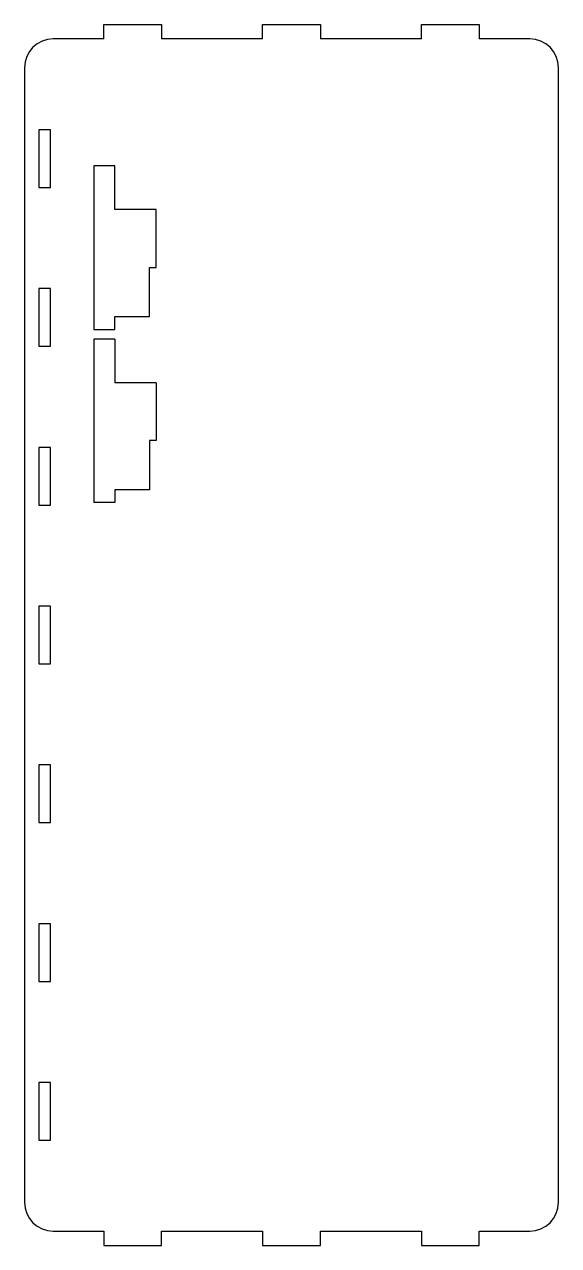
# Model space of a CAD drawing. Header units: millimetres. Extents: x 348 to 533, y 79 to 502.
import ezdxf

# ---------------------------------------------------------------- set-up
doc = ezdxf.new("R2010")
doc.units = ezdxf.units.MM

msp = doc.modelspace()

# ---------------------------------------------------------------- linework, layer by layer
at = {"color": 7, "linetype": 'Continuous', "lineweight": 25}
for p, q in [((375.76, 497.16), (375.76, 502.16)), ((375.76, 502.16), (395.76, 502.16)), ((395.76, 502.16), (395.76, 497.16)), ((430.76, 502.16), (450.76, 502.16)), ((430.76, 497.16), (430.76, 502.16)), ((450.76, 502.16), (450.76, 497.16)), ((485.76, 497.16), (485.76, 502.16)), ((485.76, 502.16), (505.76, 502.16)), ((505.76, 502.16), (505.76, 497.16)), ((375.76, 497.16), (358.26, 497.16)), ((430.76, 497.16), (395.76, 497.16)), ((485.76, 497.16), (450.76, 497.16)), ((523.26, 497.16), (505.76, 497.16)), ((348.26, 487.16), (348.26, 94.16)), ((533.26, 94.16), (533.26, 487.16)), ((357.26, 465.66), (353.26, 465.66)), ((353.26, 465.66), (353.26, 445.66)), ((357.26, 445.66), (357.26, 465.66)), ((379.53, 453.14), (372.26, 453.14)), ((372.26, 453.14), (372.26, 396.53)), ((379.53, 438.01), (379.53, 453.14)), ((353.26, 445.66), (357.26, 445.66)), ((393.87, 438.01), (379.53, 438.01)), ((393.87, 418.01), (393.87, 438.01)), ((391.55, 400.99), (391.55, 418.01)), ((391.55, 418.01), (393.87, 418.01)), ((357.26, 410.66), (353.26, 410.66)), ((353.26, 410.66), (353.26, 390.66)), ((357.26, 390.66), (357.26, 410.66)), ((379.53, 396.53), (379.53, 400.99)), ((379.53, 400.99), (391.55, 400.99)), ((372.26, 396.53), (379.53, 396.53)), ((353.26, 390.66), (357.26, 390.66)), ((379.53, 393.14), (372.26, 393.14)), ((372.26, 393.14), (372.26, 336.53)), ((379.53, 393.14), (379.53, 378.01)), ((393.87, 378.01), (379.53, 378.01)), ((393.87, 378.01), (393.87, 358.01)), ((357.26, 355.66), (353.26, 355.66)), ((353.26, 355.66), (353.26, 335.66)), ((357.26, 335.66), (357.26, 355.66)), ((391.55, 358.01), (391.55, 340.99)), ((393.87, 358.01), (391.55, 358.01)), ((379.53, 340.99), (379.53, 336.53)), ((391.55, 340.99), (379.53, 340.99)), ((353.26, 335.66), (357.26, 335.66)), ((379.53, 336.53), (372.26, 336.53)), ((357.26, 300.66), (353.26, 300.66)), ((353.26, 300.66), (353.26, 280.66)), ((357.26, 280.66), (357.26, 300.66)), ((353.26, 280.66), (357.26, 280.66)), ((357.26, 245.66), (353.26, 245.66)), ((353.26, 245.66), (353.26, 225.66)), ((357.26, 225.66), (357.26, 245.66)), ((353.26, 225.66), (357.26, 225.66)), ((357.26, 190.66), (353.26, 190.66)), ((353.26, 190.66), (353.26, 170.66)), ((357.26, 170.66), (357.26, 190.66)), ((353.26, 170.66), (357.26, 170.66)), ((357.26, 135.66), (353.26, 135.66)), ((353.26, 135.66), (353.26, 115.66)), ((357.26, 115.66), (357.26, 135.66)), ((353.26, 115.66), (357.26, 115.66)), ((358.26, 84.16), (375.76, 84.16)), ((375.76, 84.16), (375.76, 79.16)), ((395.76, 84.16), (430.76, 84.16)), ((395.76, 79.16), (395.76, 84.16)), ((430.76, 84.16), (430.76, 79.16)), ((450.76, 84.16), (485.76, 84.16)), ((450.76, 79.16), (450.76, 84.16)), ((485.76, 84.16), (485.76, 79.16)), ((505.76, 84.16), (523.26, 84.16)), ((505.76, 79.16), (505.76, 84.16)), ((375.76, 79.16), (395.76, 79.16)), ((430.76, 79.16), (450.76, 79.16)), ((485.76, 79.16), (505.76, 79.16))]:
    msp.add_line(p, q, dxfattribs=at)
for centre, start, end in [((358.26, 487.16), 90, 180), ((523.26, 487.16), 0, 90), ((358.26, 94.16), 180, 270), ((523.26, 94.16), 270, 0)]:
    msp.add_arc(centre, 10, start, end, dxfattribs=at)

doc.saveas('drawing.dxf')
